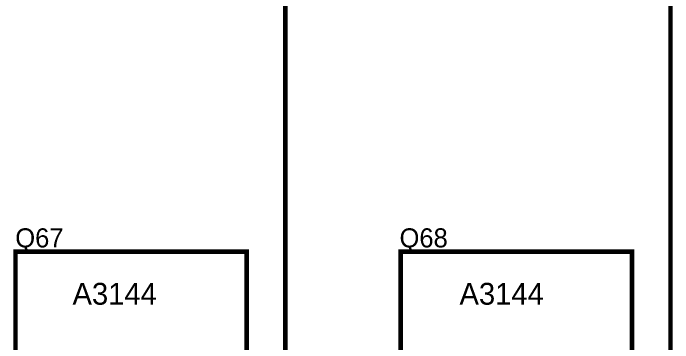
# Model space of a CAD drawing. Header units: inches. Extents: x 0 to 22.3, y 0 to 15.7.
# Drawn here: x 2.894 to 4.606, y 4.364 to 5.218 of the extents above; entities that cross this region are included whole.
import ezdxf

# ---------------------------------------------------------------- set-up
doc = ezdxf.new("R2010")
doc.units = ezdxf.units.IN
doc.header["$MEASUREMENT"] = 0
doc.layers.add('Sheet', color=255, linetype='Continuous')

msp = doc.modelspace()

# ---------------------------------------------------------------- linework, layer by layer
at = {"layer": 'Sheet'}
for points in [[(3.6004, 5.27, 0.0118, 0.0118, 0), (3.6004, 4.0001, 0.0118, 0.0118, 0), (3.6004, 3.9303, 0.0118, 0.0118, 0)], [(4.6003, 5.27, 0.0118, 0.0118, 0), (4.6003, 4.0001, 0.0118, 0.0118, 0), (4.6003, 3.9303, 0.0118, 0.0118, 0)]]:
    msp.add_lwpolyline(points, format="xyseb", dxfattribs=at)
for points in [[(2.9002, 4.5999, 0.0118, 0.0118, 0), (3.5001, 4.5999, 0.0118, 0.0118, 0), (3.5001, 4.1, 0.0118, 0.0118, 0), (2.9002, 4.1, 0.0118, 0.0118, 0), (2.9002, 4.5999, 0.0118, 0.0118, 0)], [(3.9001, 4.5999, 0.0118, 0.0118, 0), (4.5004, 4.5999, 0.0118, 0.0118, 0), (4.5004, 4.1, 0.0118, 0.0118, 0), (3.9001, 4.1, 0.0118, 0.0118, 0), (3.9001, 4.5999, 0.0118, 0.0118, 0)], [(2.9002, 4.5999, 0.0039, 0.0039, 0), (2.9002, 4.1, 0.0039, 0.0039, 0), (3.5001, 4.1, 0.0039, 0.0039, 0), (3.5001, 4.5999, 0.0039, 0.0039, 0), (2.9002, 4.5999, 0.0039, 0.0039, 0), (2.9002, 4.5999, 0.0039, 0.0039, 0)], [(3.9001, 4.5999, 0.0039, 0.0039, 0), (3.9001, 4.1, 0.0039, 0.0039, 0), (4.5004, 4.1, 0.0039, 0.0039, 0), (4.5004, 4.5999, 0.0039, 0.0039, 0), (3.9001, 4.5999, 0.0039, 0.0039, 0), (3.9001, 4.5999, 0.0039, 0.0039, 0)]]:
    msp.add_lwpolyline(points, format="xyseb", close=True, dxfattribs=at)

# ---------------------------------------------------------------- texts
for s, height, p in [('Q67', 0.0495, (2.8998, 4.611)), ('Q68', 0.0495, (3.897, 4.611)), ('A3144', 0.05658, (3.0483, 4.4625)), ('A3144', 0.05658, (4.0526, 4.4625))]:
    msp.add_text(s, height=height, dxfattribs=at).set_placement(p)

doc.saveas('drawing.dxf')
